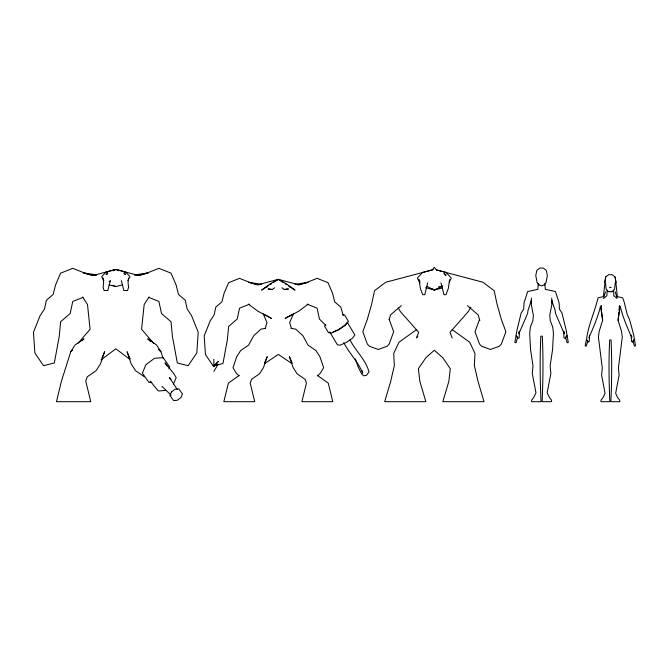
<?xml version="1.0" encoding="UTF-8"?>
<svg xmlns="http://www.w3.org/2000/svg" width="669" height="669" viewBox="0 0 669 669"><rect width="100%" height="100%" fill="white"/><g stroke="black" fill="none" stroke-linecap="round" stroke-linejoin="round"><path stroke-width="1" d="M589.473 335.194L589.238 341.466L588.126 342.135L586.512 339.484C588.319 325.084 594.716 311.913 598.011 297.864L603.338 296.61L605.704 276.924L608.581 274.691L612.135 274.691L615.012 276.924L615.472 278.856L617.37 296.61L622.697 297.864L624.219 302.221L627.213 314.489L629.613 319.657L633.61 334.559L635.55 345.848L634.463 346.141L632.874 340.981M551.691 298.131L552.034 303.467L549.751 315.375L550.261 320.635L552.745 327.074L553.447 333.413L552.577 349.603L550.127 365.968L550.871 373.411L547.175 392.753L549.266 397.219L551.549 400.196L551.549 401.684L542.116 401.684C543.077 379.984 543.337 358.032 542.316 336.206L540.828 336.206C539.799 358.032 540.059 379.984 541.02 401.684L531.587 401.684L531.587 400.196L533.87 397.219L535.961 392.753L532.265 373.411L533.009 365.968L530.559 349.603L529.689 333.413L530.4 327.074L532.875 320.635L533.385 315.375L531.102 303.467L531.445 298.131M615.162 283.213L614.56 289.184L612.603 291.575L611.056 291.709L608.113 291.575L606.147 289.184L605.554 283.213M128.557 278.011L128.055 282.703L128.557 287.394L127.553 290.522L123.824 290.522L121.34 280.612M449.61 279.667L448.322 288.49L445.997 294.678L443.932 294.678L440.955 282.795M531.102 303.467L531.445 300.322L528 310.332L527.657 313.326L518.868 333.772M601.732 312.089L602.644 320.326L599.131 331.548L598.429 337.159L602.292 368.017L601.59 375.033L605.069 393.272L603.095 397.478L600.946 400.279L600.946 401.684L609.844 401.684C608.932 381.23 608.69 360.541 609.651 339.969L611.056 339.969C612.018 360.541 611.784 381.23 610.872 401.684L619.762 401.684L619.762 400.279L617.612 397.478L615.647 393.272L619.126 375.033L618.424 368.017L622.279 337.159L621.576 331.548L618.072 320.326L618.984 312.089M618.072 320.326L620.196 306.201C622.797 317.19 627.279 327.317 631.753 337.669M604.6 282.686L605.704 276.924M427.734 282.795L424.756 294.678L422.699 294.678L420.366 288.49L419.078 279.667L419.981 281.49M605.445 291.809L603.589 298.474L606.85 295.782L607.201 290.17L608.113 291.575L610.354 291.6L612.603 291.575L613.515 290.17L613.866 295.782L617.127 298.474L615.263 291.809M265.267 328.487L266.964 322.558L263.252 313.903L271.489 318.402L257.841 311.177L248.458 304.169M389.132 319.565L390.529 314.873L401.275 305.641M517.672 337.285L515.991 342.754L514.837 342.453L516.903 330.469L521.143 313.075L523.685 309.178L524.086 302.672L527.682 291.542L537.851 289.326L538.219 283.689L539.189 285.178L537.107 282.653L535.769 275.511L536.873 270.343L539.774 268.068L543.362 268.068L546.264 270.343L547.376 275.511L546.029 282.653L543.947 285.178L544.917 283.689L545.285 289.326L555.454 291.542L559.05 302.672L559.451 309.178L562.002 313.075L566.233 330.469L568.299 342.453L567.145 342.754L565.464 337.285M587.834 340.981L586.245 346.141L585.158 345.848L586.512 339.484L587.374 340.805M588.954 337.669C593.428 327.317 597.919 317.19 600.511 306.201L602.644 320.326M479.522 319.422L474.998 331.715L479.522 344.017L481.529 346.216L490.444 349.477L499.358 346.216L501.365 344.017L505.889 331.715L501.365 319.422L497.075 304.328L494.165 290.722L482.943 282.243L436.355 269.908L434.348 267.316L432.35 269.891L422.699 272.392L417.372 278.061L420.015 282.903M518.701 332.919L519.42 331.147L519.169 337.795L517.982 338.506L516.276 335.696L517.187 337.101M168.923 368.795L169.709 366.913L163.144 357.664L154.539 358.266L145.934 364.689L142.372 373.168L148.936 382.417L151.804 382.216M173.514 383.981L176.206 377.575L173.129 372.767L164.975 362.782L167.024 365.985M101.905 358.007L104.623 351.685L100.475 363.869L96.127 370.668L87.263 376.806L85.741 381.054L90.767 401.684L56.447 401.684L61.473 381.054L70.755 351.735L75.112 344.928L83.976 338.798L81.769 340.956M264.456 363.083L267.207 356.686L263.477 367.649L259.555 373.77L251.577 379.29L250.206 383.12L254.73 401.684L223.847 401.684L228.372 383.12L239.285 375.426M470.834 307.163L468.35 311.553L450.011 332.267L452.177 337.954M213.846 371.387L217.902 364.58M149.011 297.019L144.169 304.587L141.577 329.282L153.577 343.214M565.949 337.101L566.86 335.696L565.154 338.506L563.967 337.795L563.716 331.147L564.435 332.919M633.334 340.805L634.195 339.484L632.59 342.135L631.469 341.466L631.235 335.194L631.912 336.867M127.838 280.612L129.978 276.673L125.538 271.949L115.829 269.431L106.12 271.949L101.688 276.673L103.829 280.612M449.208 282.101L451.316 278.061L445.997 272.392L436.339 269.891M325.719 324.632L324.549 326.138L328.412 332.593L331.347 333.078L338.439 330.001L345.538 325.167L348.474 321.404L344.61 314.948L342.653 314.622M346.542 322.943L344.619 325.402L339.216 329.081M417.799 336.323L416.511 337.954L418.677 332.267L400.346 311.553L398.356 308.041M610.638 287.361L611.198 287.361M72.754 349.41L70.755 351.735L72.227 350.297M78.089 343.214L90.089 329.282L87.497 304.587L82.655 297.019M317.691 375.777L320.501 372.984L323.637 367.691L319.907 356.728L315.994 350.606L308.016 345.087L302.932 335.763L295.723 329.165L291.04 328.295M109.114 281.791L110.326 280.612L107.843 290.522L104.113 290.522L103.11 287.394L103.611 282.703L103.11 278.011M101.136 359.813L115.829 348.8L129.711 359.203M308.175 304.169L298.792 311.177L285.145 318.402L293.382 313.903L289.669 322.558L291.375 328.487M274.683 287.762L272.316 289.46L268.152 288.941L272.45 289.568M416.511 329.658L399 342.219L393.707 353.483L394.342 365.5L390.713 381.297L384.675 401.684L425.86 401.684L419.831 381.297L418.401 368.736L425.91 357.664L434.348 350.263L442.778 357.664L450.296 368.736L448.857 381.297L442.828 401.684L484.013 401.684L477.984 381.297L474.354 365.5L474.99 353.483L469.688 342.219L452.177 329.658M264.899 363.434L278.321 354.411L291.734 363.434M124.952 274.482L125.655 274.022L125.212 274.298L123.757 273.061L124.651 272.5M445.295 275.436L446.131 274.875L445.596 275.21L443.856 273.73L444.927 273.061M268.286 285.797L261.596 290.103L271.045 283.313L278.321 279.341L298.792 284.802L308.175 282.326L295.037 284.333L298.792 284.802L306.176 282.694L317.098 278.329L328.019 282.694L332.543 293.248L334.709 301.861L340.822 307.113L343.314 315.668M269.958 284.726L271.631 283.648M273.303 282.569L278.321 279.341L285.588 283.313L295.037 290.103L288.347 285.797M113.178 270.786L115.829 269.431L138.583 275.503L148.058 273.002M436.071 289.175L434.348 289.97L425.609 287.703M543.153 285.22L541.572 285.922L539.983 285.22M217.542 364.103L213.235 365.976L205.458 354.528L204.17 335.888L210.15 320.978L214.155 314.856L215.811 307.113L221.924 301.861L224.098 293.248L228.622 282.694L239.544 278.329L250.465 282.694L257.841 284.802L261.596 284.333L248.458 282.326L257.841 284.802L278.321 279.341L283.33 282.569M333.145 331.908L338.439 329.608M609.518 287.361L610.078 287.361M83.015 297.354L72.745 301.46L70.161 313.552L60.611 321.764L59.282 336.114L54.331 362.966L43.518 365.692L34.872 352.973L33.45 332.267L40.09 315.693L44.547 308.894L46.378 300.289L53.177 294.452L55.586 284.885L60.611 273.161L72.745 268.311L84.879 273.161L93.083 275.503L96.42 275.084M249.554 304.161L239.544 308.166L237.211 319.046L228.622 326.439L227.427 339.359L222.969 363.518L213.235 365.976L218.403 361.419L213.846 366.771L213.846 359.312M442.903 285.956L434.348 290.037L426.738 286.299M433.345 269.64L385.754 282.243L374.523 290.722L371.613 304.328L367.323 319.422L362.799 331.715L367.323 344.017L369.33 346.216L378.244 349.477L387.167 346.216L389.166 344.017L393.69 331.715L389.166 319.422M109.039 284.835L115.829 286.591L122.628 284.835M442.109 287.954L434.348 289.97L431.748 288.782M438.504 286.934L442.075 286.056M289.351 286.917L290.313 286.708M265.593 328.295L260.91 329.165L253.702 335.763L248.617 345.087L240.639 350.606L236.726 356.728L232.996 367.691L236.132 372.984L238.942 375.777M148.033 272.902L134.41 274.984L138.583 275.503L146.787 273.161L158.921 268.311L171.055 273.161L176.081 284.885L178.489 294.452L185.28 300.289L187.119 308.894L191.577 315.693L198.216 332.267L196.795 352.973L188.14 365.692L177.335 362.966L172.376 336.114L171.055 321.764L161.505 313.552L158.921 301.46L148.652 297.354M284.191 289.568L288.49 288.941L284.317 289.46L281.95 287.762M165.695 390.445L158.26 390.964L150.115 380.979M83.625 272.902L96.277 274.834M266.321 286.708L267.282 286.917M83.6 273.002L93.083 275.503L115.829 269.431L118.48 270.786M307.079 304.161L317.098 308.166L319.422 319.046L325.845 325.41M113.186 285.387L115.829 286.591M107.015 272.5L107.901 273.061L106.455 274.298L106.011 274.022L107.157 274.758M285.002 283.648L286.675 284.726M144.404 376.806L135.539 370.668L131.183 363.869L127.043 351.685L130.146 358.91M317.349 375.426L328.27 383.12L332.794 401.684L301.903 401.684L306.427 383.12L305.056 379.29L297.078 373.77L293.156 367.649L289.434 356.686L292.177 363.083M467.414 305.641L478.159 314.873L479.84 320.51M162.015 386.373L171.139 395.228M150.625 341.667L147.69 338.798L156.554 344.928L160.911 351.735L163.136 358.291M158.704 349.578L160.911 351.735L158.904 349.41M177.168 389.391L169.374 377.358L170.896 379.741M347.178 322.124L354.904 335.044L352.346 338.322L346.166 342.528L339.986 345.212L337.427 344.794L329.7 331.874M349.996 339.852C355.54 351.024 365.859 359.663 368.987 372.023L366.378 375.393L363.861 375.802L361.804 374.214L358.191 367.064L355.323 358.835M343.766 342.628C349.226 353.391 358.283 361.845 362.723 373.202L362.163 370.735M564.268 333.772L555.479 313.326L555.136 310.332L551.691 300.322L552.034 303.467M615.012 276.924L616.107 282.686M601.297 305.75L601.515 310.508L601.297 305.75M619.469 308.401L619.193 310.508L619.41 305.75L619.469 308.401M171.456 391.925L169.934 395.546L173.597 400.555L177.277 400.296L180.956 397.553L182.478 393.924L178.815 388.915L175.136 389.174L171.456 391.925"/></g></svg>
